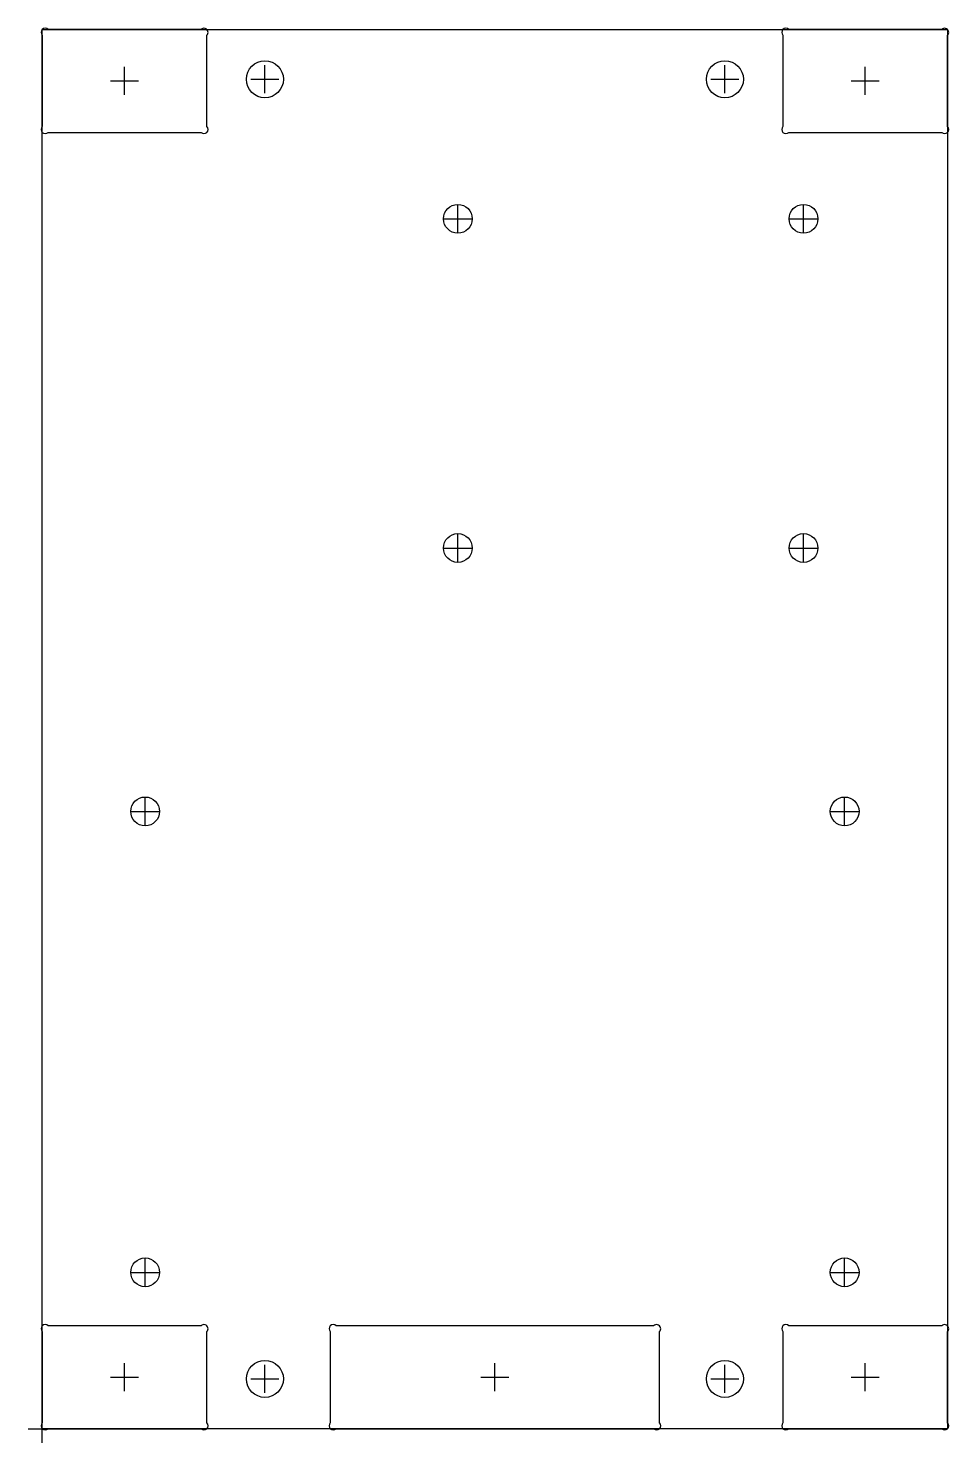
# Model space of a CAD drawing. Header units: millimetres. Extents: x -2 to 110, y -2 to 170.
import ezdxf

# ---------------------------------------------------------------- set-up
doc = ezdxf.new("R2010")
doc.units = ezdxf.units.MM
doc.layers.add('Contour', color=7, linetype='CONTINUOUS')
doc.layers.add('Reference_points', color=1, linetype='CONTINUOUS')

msp = doc.modelspace()

# ---------------------------------------------------------------- linework, layer by layer
at = {"layer": 'Contour', "color": 7, "linetype": 'CONTINUOUS'}
for p, q in [((0, 0), (0, 170)), ((0, 170), (110, 170)), ((0.002, 169.29289), (0.002, 158.20711)), ((19.29489, 170), (0.70911, 170)), ((20.002, 158.20711), (20.002, 169.29289)), ((90, 169.29289), (90, 158.20711)), ((109.29289, 170), (90.70711, 170)), ((110, 170), (110, 0)), ((110, 158.20711), (110, 169.29289)), ((0.70911, 157.5), (19.29489, 157.5)), ((90.70711, 157.5), (109.29289, 157.5)), ((19.29289, 12.5), (0.70711, 12.5)), ((74.29289, 12.5), (35.70711, 12.5)), ((109.29089, 12.5), (90.70511, 12.5)), ((0, 11.79289), (0, 0.70711)), ((20, 0.70711), (20, 11.79289)), ((35, 11.79289), (35, 0.70711)), ((75, 0.70711), (75, 11.79289)), ((89.998, 11.79289), (89.998, 0.70711)), ((109.998, 0.70711), (109.998, 11.79289)), ((110, 0), (0, 0)), ((0.70711, 0), (19.29289, 0)), ((35.70711, 0), (74.29289, 0)), ((90.70511, 0), (109.29089, 0))]:
    msp.add_line(p, q, dxfattribs=at)
for centre, radius in [((27.05, 163.95), 2.25), ((82.95, 163.95), 2.25), ((50.5, 147), 1.75), ((92.5, 147), 1.75), ((50.5, 107), 1.75), ((92.5, 107), 1.75), ((12.5, 75), 1.75), ((97.5, 75), 1.75), ((12.5, 19), 1.75), ((97.5, 19), 1.75), ((27.05, 6.05), 2.25), ((82.95, 6.05), 2.25)]:
    msp.add_circle(centre, radius, dxfattribs=at)
for centre, start, end in [((0.35555, 169.64645), 45, 225), ((19.64845, 169.64645), 315, 495), ((90.35355, 169.64645), 45, 225), ((109.64645, 169.64645), 315, 495), ((0.35555, 157.85355), 135, 315), ((19.64845, 157.85355), 225, 405), ((90.35355, 157.85355), 135, 315), ((109.64645, 157.85355), 225, 405), ((0.35355, 12.14645), 45, 225), ((19.64645, 12.14645), 315, 495), ((35.35355, 12.14645), 45, 225), ((74.64645, 12.14645), 315, 495), ((90.35155, 12.14645), 45, 225), ((109.64445, 12.14645), 315, 495), ((0.35355, 0.35355), 135, 315), ((19.64645, 0.35355), 225, 405), ((35.35355, 0.35355), 135, 315), ((74.64645, 0.35355), 225, 405), ((90.35155, 0.35355), 135, 315), ((109.64445, 0.35355), 225, 405)]:
    msp.add_arc(centre, 0.5, start, end, dxfattribs=at)
at = {"layer": 'Reference_points', "color": 1, "linetype": 'CONTINUOUS'}
for p, q in [((10.002, 162.05), (10.002, 165.45)), ((27.05, 162.25), (27.05, 165.65)), ((82.95, 162.25), (82.95, 165.65)), ((100, 162.05), (100, 165.45)), ((8.302, 163.75), (11.702, 163.75)), ((25.35, 163.95), (28.75, 163.95)), ((81.25, 163.95), (84.65, 163.95)), ((98.3, 163.75), (101.7, 163.75)), ((50.5, 145.3), (50.5, 148.7)), ((92.5, 145.3), (92.5, 148.7)), ((48.8, 147), (52.2, 147)), ((90.8, 147), (94.2, 147)), ((50.5, 105.3), (50.5, 108.7)), ((92.5, 105.3), (92.5, 108.7)), ((48.8, 107), (52.2, 107)), ((90.8, 107), (94.2, 107)), ((12.5, 73.3), (12.5, 76.7)), ((97.5, 73.3), (97.5, 76.7)), ((10.8, 75), (14.2, 75)), ((95.8, 75), (99.2, 75)), ((12.5, 17.3), (12.5, 20.7)), ((97.5, 17.3), (97.5, 20.7)), ((10.8, 19), (14.2, 19)), ((95.8, 19), (99.2, 19)), ((10, 4.55), (10, 7.95)), ((27.05, 4.35), (27.05, 7.75)), ((55, 4.55), (55, 7.95)), ((82.95, 4.35), (82.95, 7.75)), ((99.998, 4.55), (99.998, 7.95)), ((8.3, 6.25), (11.7, 6.25)), ((25.35, 6.05), (28.75, 6.05)), ((53.3, 6.25), (56.7, 6.25)), ((81.25, 6.05), (84.65, 6.05)), ((98.298, 6.25), (101.698, 6.25)), ((-1.7, 0), (1.7, 0)), ((0, -1.7), (0, 1.7))]:
    msp.add_line(p, q, dxfattribs=at)

doc.saveas('drawing.dxf')
